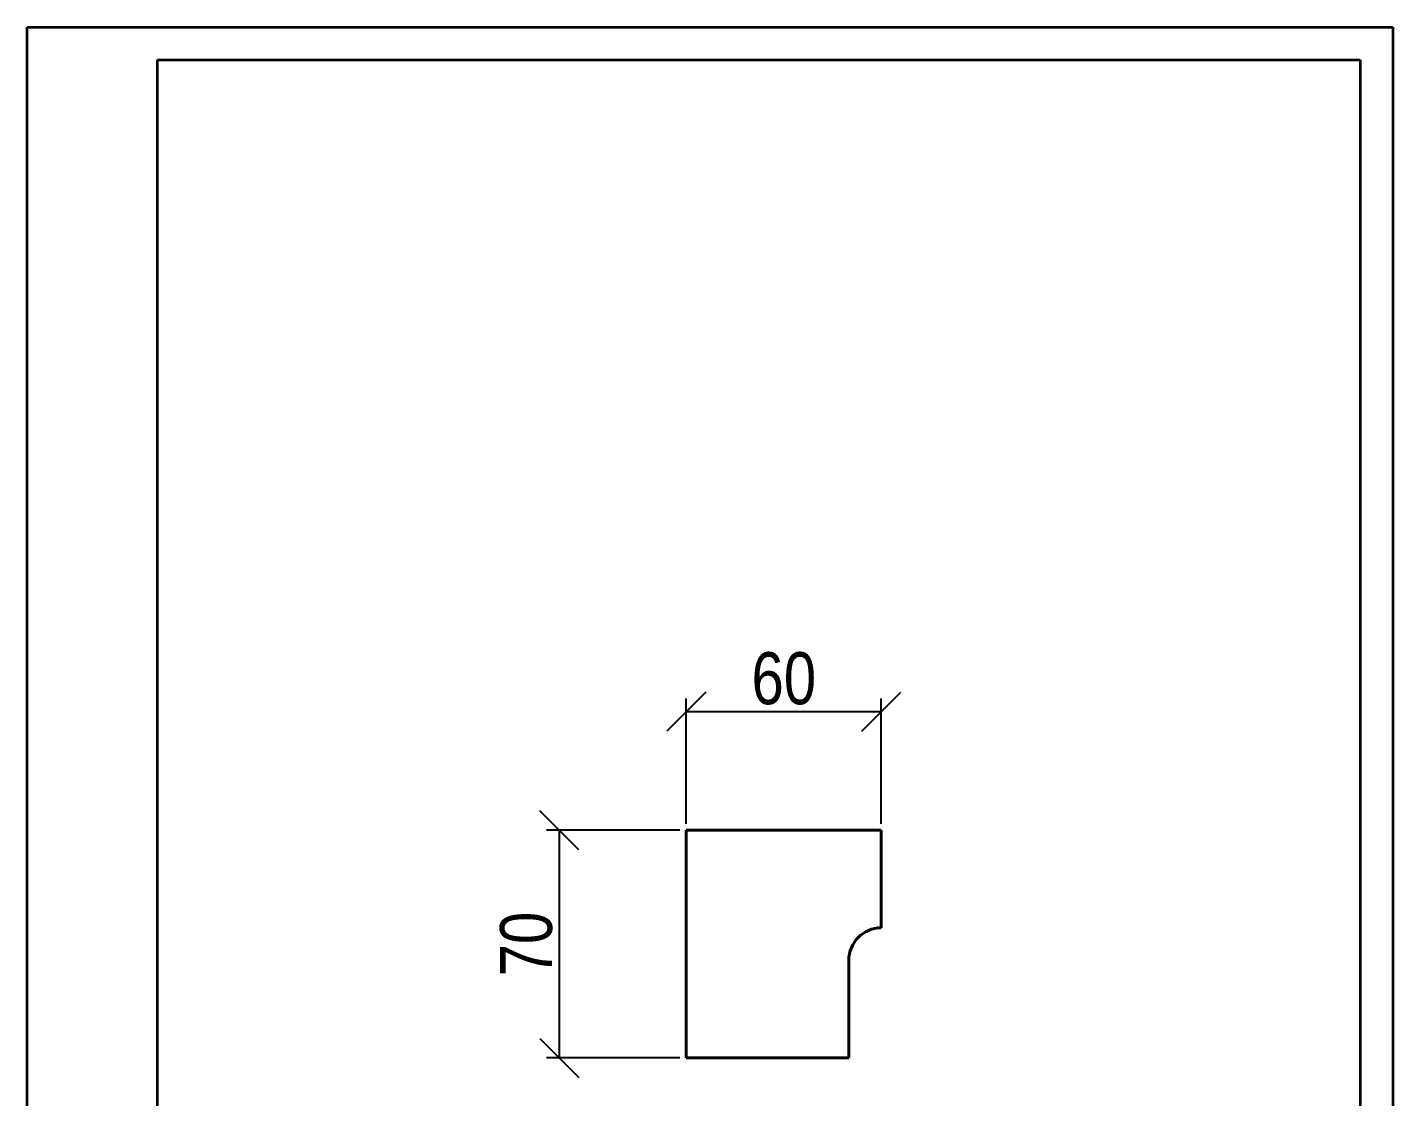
# Model space of a CAD drawing. Header units: millimetres. Extents: x 0 to 420, y 0 to 594.
# Drawn here: x 0 to 420, y 265.1 to 594 of the extents above; entities that cross this region are included whole.
import ezdxf

# ---------------------------------------------------------------- set-up
doc = ezdxf.new("R2010")
doc.units = ezdxf.units.MM
doc.layers.get('0').update_dxf_attribs({"lineweight": 35})
doc.layers.add('архио', color=252, linetype='Continuous', lineweight=40)
doc.layers.add('Размеры', color=5, linetype='Continuous', lineweight=9)
doc.styles.add('Размер', font='ARIAL.TTF', dxfattribs={"width": 0.8})
doc.dimstyles.new('M 1-1_h16_(M 1-4)', dxfattribs={"dimtxt": 16, "dimasz": 12, "dimexe": 4, "dimexo": 2, "dimgap": 2, "dimtad": 1, "dimdec": 0, "dimtxsty": 'Размер', "dimblk": 'OBLIQUE', "dimcen": 2.5, "dimadec": 0, "dimazin": 0, "dimtfac": 1, "dimtdec": 0, "dimtmove": 0, "dimatfit": 3, "dimfxl": 0, "dimarcsym": 0})

# ---------------------------------------------------------------- blocks, each defined once
blk = doc.blocks.new('A$C49AA496E')
for p, q in [((-5.684341886080801e-14, -2.788019628496841e-07), (-5.684341886080801e-14, 296.999999721198)), ((-5.684341886080801e-14, 296.999999721198), (210, 296.999999721198)), ((210, 296.999999721198), (210, -2.788019628496841e-07)), ((20, 4.999999721198037), (20, 291.999999721198)), ((20, 291.999999721198), (205, 291.9999997211971)), ((205, 291.999999721198), (205, 4.999999721198037))]:
    blk.add_line(p, q)
blk = doc.blocks.new('_Oblique')
at = {"color": 0, "linetype": 'ByBlock', "lineweight": -2}
blk.add_line((-0.5, -0.5), (0.5, 0.5), dxfattribs=at)
blk = doc.blocks.new('*D400')
at = {"layer": 'Defpoints', "color": 0}
for p in [(262.6967984346047, 383.5092709130176), (202.6967984346047, 347.020666355992), (262.6967984346047, 347.020666355992)]:
    blk.add_point(p, dxfattribs=at)
at = {"layer": 'Размеры', "color": 0, "lineweight": -2}
for p, q in [((202.6967984346047, 349.020666355992), (202.6967984346047, 387.5092709130176)), ((262.6967984346047, 349.020666355992), (262.6967984346047, 387.5092709130176)), ((202.6967984346047, 383.5092709130176), (262.6967984346047, 383.5092709130176))]:
    blk.add_line(p, q, dxfattribs=at)
at = {"layer": 'Размеры', "color": 0, "lineweight": -2, "xscale": 12, "yscale": 12, "zscale": 12, "rotation": 180}
blk.add_blockref('_Oblique', (202.6967984346047, 383.5092709130176), dxfattribs=at)
at = {"layer": 'Размеры', "color": 0, "lineweight": -2, "xscale": 12, "yscale": 12, "zscale": 12}
blk.add_blockref('_Oblique', (262.6967984346047, 383.5092709130176), dxfattribs=at)
at = {"layer": 'Размеры', "color": 0, "insert": (232.6967984346047, 393.6784387165647), "char_height": 16, "attachment_point": 5, "style": 'Размер'}
blk.add_mtext('60', dxfattribs=at)
blk = doc.blocks.new('*D401')
at = {"layer": 'Defpoints', "color": 0}
for p in [(163.6787576256902, 347.020666355992), (202.6967984346047, 347.020666355992), (202.6967984336734, 277.0206663573563)]:
    blk.add_point(p, dxfattribs=at)
at = {"layer": 'Размеры', "color": 0, "lineweight": -2}
for p, q in [((200.6967984346047, 347.020666355992), (159.6787576256902, 347.020666355992)), ((163.6787576256902, 277.0206663573563), (163.6787576256902, 347.020666355992)), ((200.6967984336734, 277.0206663573563), (159.6787576256902, 277.0206663573563))]:
    blk.add_line(p, q, dxfattribs=at)
at = {"layer": 'Размеры', "color": 0, "lineweight": -2, "xscale": 12, "yscale": 12, "zscale": 12}
for p, rotation in [((163.6787576256902, 347.020666355992), 90), ((163.6787576256902, 277.0206663573563), 270)]:
    blk.add_blockref('_Oblique', p, dxfattribs=dict(at, rotation=rotation))
at = {"layer": 'Размеры', "color": 0, "insert": (153.5095898221431, 312.0206663566742), "char_height": 16, "attachment_point": 5, "rotation": 90, "style": 'Размер'}
blk.add_mtext('70', dxfattribs=at)

msp = doc.modelspace()

# ---------------------------------------------------------------- linework, layer by layer
at = {"layer": 'архио'}
for p, q in [((262.6967984346047, 347.020666355992), (202.6967984346047, 347.020666355992)), ((202.6967984346047, 347.020666355992), (202.6967984346047, 277.0206663573563)), ((262.6967984346047, 317.020666355992), (262.6967984346047, 347.020666355992)), ((252.6967984346047, 277.0206663566905), (252.6967984346047, 307.020666355992)), ((202.6967984336734, 277.0206663573563), (252.6967984346047, 277.0206663566905))]:
    msp.add_line(p, q, dxfattribs=at)
msp.add_arc((262.6967984346047, 307.020666355992), 10, 90, 180, dxfattribs=at)

# ---------------------------------------------------------------- block references
at = {"xscale": 2, "yscale": 2, "zscale": 2}
msp.add_blockref('A$C49AA496E', (1.13686837721616e-13, 5.576039256993681e-07), dxfattribs=at)

# ---------------------------------------------------------------- dimensions: what is measured, and where the dimension line sits
at = {"layer": 'Размеры'}
dim = msp.add_linear_dim(base=(262.6967984346047, 383.5092709130176), p1=(202.6967984346047, 347.020666355992), p2=(262.6967984346047, 347.020666355992), dimstyle='M 1-1_h16_(M 1-4)', dxfattribs=at)
dim.commit()
dim.dimension.update_dxf_attribs({"geometry": '*D400', "text_midpoint": (232.6967984346047, 393.6784387165647)})
dim = msp.add_linear_dim(base=(163.6787576256902, 347.020666355992), p1=(202.6967984336734, 277.0206663573563), p2=(202.6967984346047, 347.020666355992), angle=90, dimstyle='M 1-1_h16_(M 1-4)', dxfattribs=at)
dim.commit()
dim.dimension.update_dxf_attribs({"geometry": '*D401', "text_midpoint": (153.5095898221431, 312.0206663566742)})

doc.saveas('drawing.dxf')
